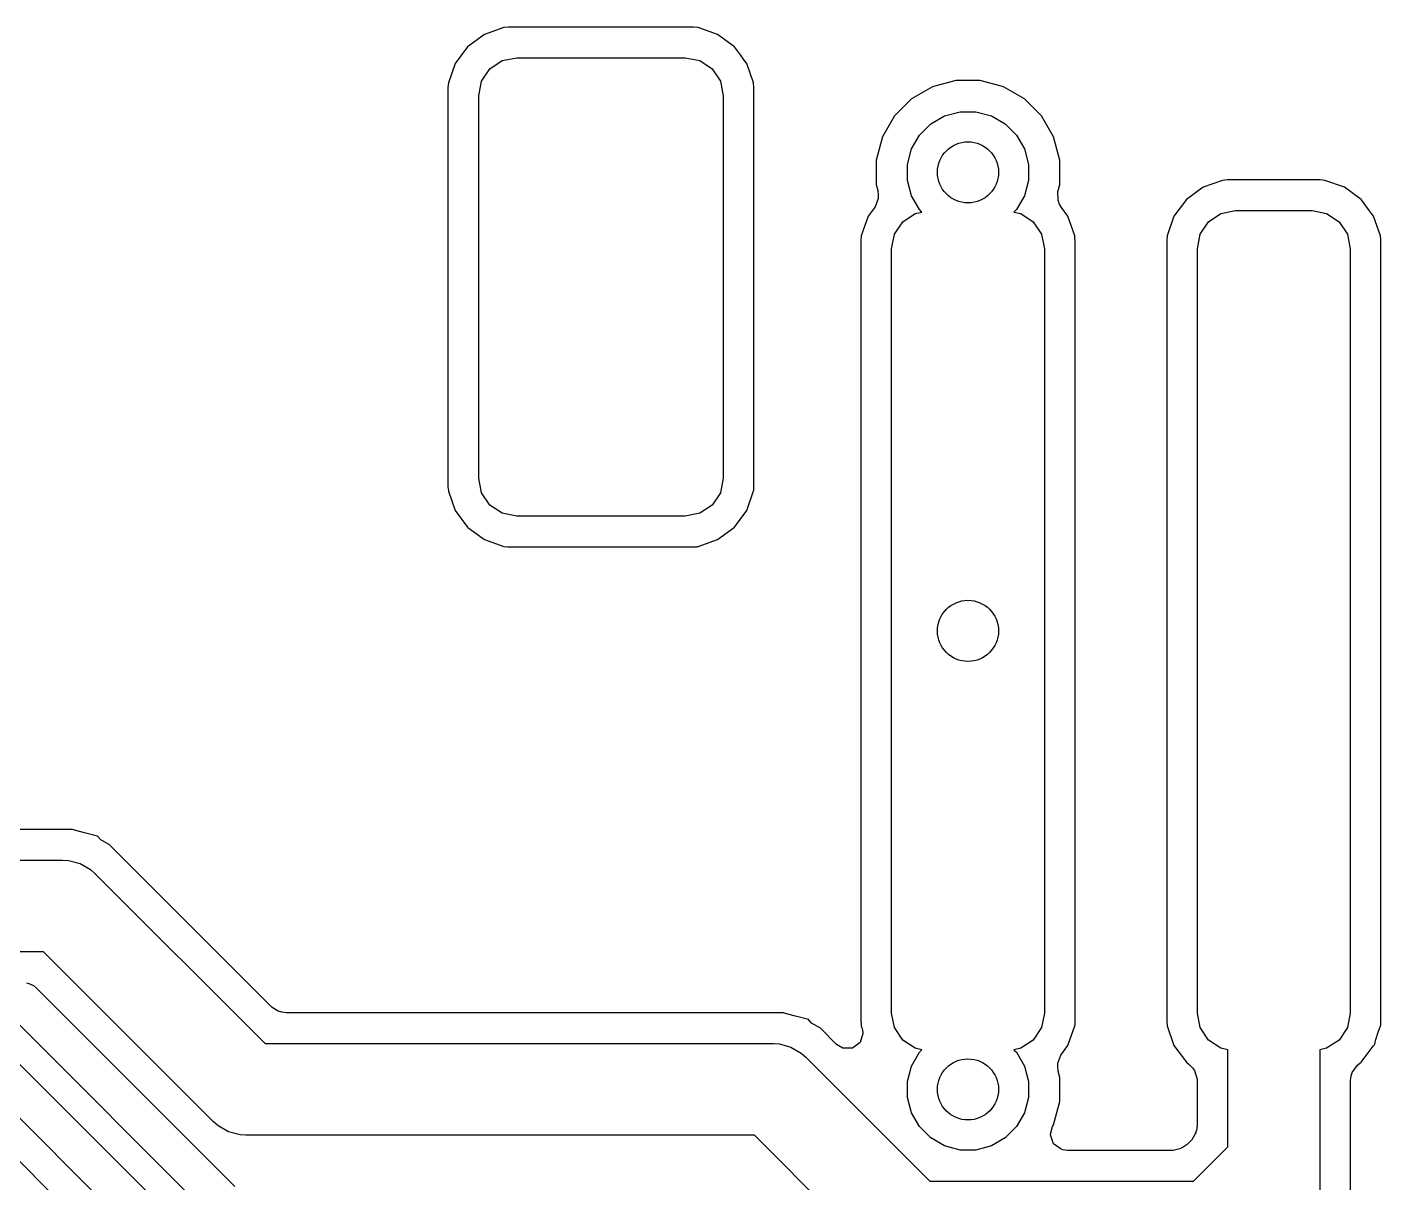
# Model space of a CAD drawing. Header units: inches. Extents: x 0.79 to 7.64, y -5.35 to -0.98.
# Drawn here: x 5.3089 to 5.6575, y -2.839 to -2.5413 of the extents above; entities that cross this region are included whole.
import ezdxf

# ---------------------------------------------------------------- set-up
doc = ezdxf.new("R2010")
doc.units = ezdxf.units.IN
doc.header["$MEASUREMENT"] = 0
doc.layers.add('BLACK', color=250, linetype='CONTINUOUS')

msp = doc.modelspace()

# ---------------------------------------------------------------- linework, layer by layer
at = {"layer": 'BLACK', "linetype": 'CONTINUOUS'}
for p, q in [((5.42666, -2.5432), (5.42236, -2.54637)), ((5.4317, -2.54143), (5.42666, -2.5432)), ((5.4329, -2.54132), (5.4317, -2.54143)), ((5.4317, -2.54143), (5.4317, -2.54143)), ((5.4317, -2.54143), (5.4317, -2.54143)), ((5.48048, -2.54132), (5.4329, -2.54132)), ((5.4329, -2.54132), (5.4329, -2.54132)), ((5.4329, -2.54132), (5.4329, -2.54132)), ((5.48168, -2.54143), (5.48048, -2.54132)), ((5.48048, -2.54132), (5.48048, -2.54132)), ((5.48048, -2.54132), (5.48048, -2.54132)), ((5.48673, -2.5432), (5.48168, -2.54143)), ((5.48168, -2.54143), (5.48168, -2.54143)), ((5.49103, -2.54637), (5.48673, -2.5432)), ((5.42236, -2.54637), (5.41918, -2.55067)), ((5.42236, -2.54637), (5.42236, -2.54637)), ((5.49104, -2.54638), (5.49103, -2.54637)), ((5.49108, -2.54645), (5.49104, -2.54638)), ((5.4926, -2.5485), (5.49108, -2.54645)), ((5.41918, -2.55067), (5.41742, -2.55572)), ((5.42808, -2.5521), (5.43127, -2.54996)), ((5.43127, -2.54996), (5.43504, -2.54921)), ((5.43504, -2.54921), (5.47835, -2.54921)), ((5.47835, -2.54921), (5.48211, -2.54996)), ((5.48211, -2.54996), (5.48531, -2.5521)), ((5.49357, -2.54982), (5.4926, -2.5485)), ((5.4942, -2.55067), (5.49357, -2.54982)), ((5.49597, -2.55572), (5.4942, -2.55067)), ((5.4942, -2.55067), (5.4942, -2.55067)), ((5.42595, -2.55529), (5.42808, -2.5521)), ((5.48531, -2.5521), (5.48744, -2.55529)), ((5.41742, -2.55572), (5.4173, -2.55692)), ((5.4173, -2.55692), (5.4173, -2.65962)), ((5.41742, -2.55572), (5.41742, -2.55572)), ((5.41742, -2.55572), (5.41742, -2.55572)), ((5.4252, -2.55906), (5.42595, -2.55529)), ((5.48744, -2.55529), (5.48819, -2.55906)), ((5.49598, -2.55579), (5.49597, -2.55572)), ((5.49597, -2.55572), (5.49597, -2.55572)), ((5.49599, -2.5559), (5.49598, -2.55579)), ((5.49606, -2.55665), (5.49599, -2.5559)), ((5.49608, -2.5568), (5.49606, -2.55665)), ((5.49608, -2.6606), (5.49608, -2.5568)), ((5.54206, -2.55671), (5.53666, -2.55982)), ((5.54807, -2.5551), (5.54206, -2.55671)), ((5.55429, -2.5551), (5.54807, -2.5551)), ((5.54807, -2.5551), (5.54807, -2.5551)), ((5.56031, -2.55671), (5.55429, -2.5551)), ((5.55429, -2.5551), (5.55429, -2.5551)), ((5.5657, -2.55982), (5.56031, -2.55671)), ((5.4252, -2.65748), (5.4252, -2.55906)), ((5.48819, -2.55906), (5.48819, -2.65748)), ((5.53666, -2.55982), (5.53226, -2.56422)), ((5.5701, -2.56422), (5.5657, -2.55982)), ((5.53226, -2.56422), (5.52915, -2.56961)), ((5.54159, -2.56625), (5.54515, -2.56419)), ((5.54515, -2.56419), (5.54913, -2.56313)), ((5.54913, -2.56313), (5.55324, -2.56313)), ((5.55324, -2.56313), (5.55721, -2.56419)), ((5.55721, -2.56419), (5.56077, -2.56625)), ((5.57321, -2.56961), (5.5701, -2.56422)), ((5.53869, -2.56915), (5.54159, -2.56625)), ((5.56077, -2.56625), (5.56367, -2.56915)), ((5.52915, -2.56961), (5.52754, -2.57563)), ((5.53663, -2.57271), (5.53869, -2.56915)), ((5.56367, -2.56915), (5.56573, -2.57271)), ((5.57482, -2.57563), (5.57321, -2.56961)), ((5.52754, -2.57563), (5.52754, -2.58185)), ((5.53557, -2.57668), (5.53663, -2.57271)), ((5.56573, -2.57271), (5.56679, -2.57668)), ((5.57482, -2.58185), (5.57482, -2.57563)), ((5.53557, -2.5808), (5.53557, -2.57668)), ((5.56679, -2.57668), (5.56679, -2.5808)), ((5.52754, -2.58185), (5.52754, -2.58185)), ((5.52754, -2.58185), (5.52796, -2.58341)), ((5.53663, -2.58477), (5.53557, -2.5808)), ((5.56679, -2.5808), (5.56573, -2.58477)), ((5.57448, -2.58314), (5.57482, -2.58185)), ((5.6117, -2.58257), (5.6074, -2.58574)), ((5.61674, -2.5808), (5.6117, -2.58257)), ((5.61794, -2.58069), (5.61674, -2.5808)), ((5.61674, -2.5808), (5.61674, -2.5808)), ((5.61674, -2.5808), (5.61674, -2.5808)), ((5.6419, -2.58069), (5.61794, -2.58069)), ((5.61794, -2.58069), (5.61794, -2.58069)), ((5.61794, -2.58069), (5.61794, -2.58069)), ((5.6431, -2.5808), (5.6419, -2.58069)), ((5.6419, -2.58069), (5.6419, -2.58069)), ((5.6419, -2.58069), (5.6419, -2.58069)), ((5.64815, -2.58257), (5.6431, -2.5808)), ((5.6431, -2.5808), (5.6431, -2.5808)), ((5.65245, -2.58574), (5.64815, -2.58257)), ((5.52804, -2.58549), (5.52728, -2.5876)), ((5.52796, -2.58341), (5.52808, -2.58462)), ((5.52808, -2.58462), (5.52804, -2.58549)), ((5.53869, -2.58833), (5.53663, -2.58477)), ((5.56573, -2.58477), (5.56367, -2.58833)), ((5.57434, -2.58367), (5.57448, -2.58314)), ((5.5744, -2.58591), (5.57434, -2.58367)), ((5.57457, -2.58641), (5.5744, -2.58591)), ((5.57468, -2.58674), (5.57457, -2.58641)), ((5.6074, -2.58574), (5.60422, -2.59004)), ((5.6074, -2.58574), (5.6074, -2.58574)), ((5.65245, -2.58575), (5.65245, -2.58574)), ((5.6525, -2.58582), (5.65245, -2.58575)), ((5.65458, -2.58863), (5.6525, -2.58582)), ((5.52728, -2.5876), (5.52548, -2.59004)), ((5.53438, -2.59147), (5.53757, -2.58933)), ((5.53757, -2.58933), (5.53934, -2.58898)), ((5.53934, -2.58898), (5.53869, -2.58833)), ((5.56367, -2.58833), (5.56302, -2.58898)), ((5.56302, -2.58898), (5.56479, -2.58933)), ((5.56479, -2.58933), (5.56798, -2.59147)), ((5.57524, -2.58782), (5.57468, -2.58674)), ((5.57688, -2.59004), (5.57524, -2.58782)), ((5.61312, -2.59147), (5.61631, -2.58933)), ((5.61631, -2.58933), (5.62008, -2.58858)), ((5.62008, -2.58858), (5.63976, -2.58858)), ((5.63976, -2.58858), (5.64353, -2.58933)), ((5.64353, -2.58933), (5.64672, -2.59147)), ((5.65562, -2.59004), (5.65458, -2.58863)), ((5.65458, -2.58863), (5.65458, -2.58863)), ((5.52548, -2.59004), (5.52371, -2.59509)), ((5.52548, -2.59004), (5.52548, -2.59004)), ((5.52548, -2.59004), (5.52548, -2.59004)), ((5.53225, -2.59466), (5.53438, -2.59147)), ((5.56798, -2.59147), (5.57012, -2.59466)), ((5.57865, -2.59509), (5.57688, -2.59004)), ((5.57688, -2.59004), (5.57688, -2.59004)), ((5.60422, -2.59004), (5.60245, -2.59509)), ((5.61099, -2.59466), (5.61312, -2.59147)), ((5.64672, -2.59147), (5.64886, -2.59466)), ((5.65739, -2.59509), (5.65562, -2.59004)), ((5.52371, -2.59509), (5.5236, -2.59629)), ((5.5236, -2.59629), (5.5236, -2.79741)), ((5.52371, -2.59509), (5.52371, -2.59509)), ((5.52371, -2.59509), (5.52371, -2.59509)), ((5.5315, -2.59843), (5.53225, -2.59466)), ((5.57012, -2.59466), (5.57087, -2.59843)), ((5.57873, -2.59602), (5.57865, -2.59509)), ((5.57865, -2.59509), (5.57865, -2.59509)), ((5.57876, -2.59617), (5.57873, -2.59602)), ((5.57876, -2.79839), (5.57876, -2.59617)), ((5.60245, -2.59509), (5.60234, -2.59629)), ((5.60234, -2.59629), (5.60234, -2.79741)), ((5.60245, -2.59509), (5.60245, -2.59509)), ((5.60245, -2.59509), (5.60245, -2.59509)), ((5.61024, -2.59843), (5.61099, -2.59466)), ((5.64886, -2.59466), (5.64961, -2.59843)), ((5.65747, -2.59602), (5.65739, -2.59509)), ((5.65739, -2.59509), (5.65739, -2.59509)), ((5.6575, -2.59617), (5.65747, -2.59602)), ((5.6575, -2.79839), (5.6575, -2.59617)), ((5.5315, -2.79528), (5.5315, -2.59843)), ((5.57087, -2.59843), (5.57087, -2.79528)), ((5.61024, -2.79528), (5.61024, -2.59843)), ((5.64961, -2.59843), (5.64961, -2.79528)), ((5.42595, -2.66125), (5.4252, -2.65748)), ((5.48819, -2.65748), (5.48744, -2.66125)), ((5.4173, -2.65962), (5.41742, -2.66081)), ((5.41742, -2.66081), (5.41742, -2.66082)), ((5.41742, -2.66082), (5.41742, -2.66082)), ((5.41742, -2.66082), (5.41918, -2.66586)), ((5.42808, -2.66444), (5.42595, -2.66125)), ((5.48744, -2.66125), (5.48531, -2.66444)), ((5.4942, -2.66586), (5.49597, -2.66081)), ((5.49597, -2.66081), (5.49602, -2.66058)), ((5.49597, -2.66081), (5.49597, -2.66081)), ((5.49602, -2.66058), (5.49608, -2.6606)), ((5.41918, -2.66586), (5.42232, -2.67012)), ((5.43127, -2.66657), (5.42808, -2.66444)), ((5.43504, -2.66732), (5.43127, -2.66657)), ((5.48211, -2.66657), (5.47835, -2.66732)), ((5.48531, -2.66444), (5.48211, -2.66657)), ((5.49103, -2.67016), (5.4942, -2.66586)), ((5.47835, -2.66732), (5.43504, -2.66732)), ((5.42232, -2.67012), (5.42232, -2.67012)), ((5.42232, -2.67012), (5.42236, -2.67016)), ((5.42236, -2.67016), (5.42236, -2.67016)), ((5.42236, -2.67016), (5.42236, -2.67016)), ((5.42236, -2.67016), (5.42236, -2.67016)), ((5.42236, -2.67016), (5.42236, -2.67016)), ((5.42236, -2.67016), (5.42238, -2.67018)), ((5.42238, -2.67018), (5.42239, -2.67019)), ((5.42239, -2.67019), (5.42243, -2.67022)), ((5.42243, -2.67022), (5.42395, -2.67134)), ((5.42395, -2.67134), (5.42666, -2.67334)), ((5.42666, -2.67334), (5.42666, -2.67334)), ((5.42666, -2.67334), (5.42666, -2.67334)), ((5.42666, -2.67334), (5.42669, -2.67335)), ((5.42669, -2.67335), (5.4317, -2.6751)), ((5.48168, -2.6751), (5.48673, -2.67334)), ((5.48673, -2.67334), (5.49103, -2.67016)), ((5.4317, -2.6751), (5.43263, -2.67519)), ((5.43263, -2.67519), (5.43279, -2.67522)), ((5.43279, -2.67522), (5.48048, -2.67522)), ((5.48048, -2.67522), (5.48144, -2.67522)), ((5.48144, -2.67522), (5.48146, -2.67521)), ((5.48145, -2.67515), (5.48168, -2.6751)), ((5.48146, -2.67521), (5.48145, -2.67515)), ((5.48168, -2.6751), (5.48168, -2.6751)), ((5.32064, -2.74801), (4.89371, -2.74801)), ((5.32147, -2.74823), (5.32064, -2.74801)), ((5.32064, -2.74801), (5.32064, -2.74801)), ((5.32371, -2.74883), (5.32147, -2.74823)), ((5.32708, -2.74974), (5.32371, -2.74883)), ((5.32371, -2.74883), (5.32371, -2.74883)), ((5.32791, -2.75066), (5.32708, -2.74974)), ((5.33015, -2.75195), (5.32791, -2.75066)), ((5.34626, -2.76806), (5.33015, -2.75195)), ((5.33015, -2.75195), (5.33015, -2.75195)), ((5.33015, -2.75195), (5.33015, -2.75195)), ((4.8963, -2.75591), (5.31805, -2.75591)), ((5.31805, -2.75591), (5.31959, -2.75601)), ((5.31959, -2.75601), (5.32257, -2.7568)), ((5.32257, -2.7568), (5.32524, -2.75835)), ((5.32524, -2.75835), (5.3264, -2.75936)), ((5.3264, -2.75936), (5.37019, -2.80315)), ((5.37202, -2.79382), (5.34626, -2.76806)), ((5.31316, -2.77953), (4.9012, -2.77953)), ((5.35694, -2.82331), (5.31316, -2.77953)), ((5.30882, -2.7875), (5.30934, -2.78771)), ((5.30934, -2.78771), (5.31059, -2.78823)), ((5.31059, -2.78823), (5.31059, -2.78823)), ((5.31059, -2.78823), (5.31134, -2.78884)), ((5.31134, -2.78884), (5.36244, -2.83995)), ((5.37357, -2.79477), (5.37202, -2.79382)), ((5.37448, -2.79507), (5.37357, -2.79477)), ((5.37569, -2.79526), (5.37448, -2.79507)), ((5.50367, -2.79526), (5.37569, -2.79526)), ((5.50449, -2.79548), (5.50367, -2.79526)), ((5.50367, -2.79526), (5.50367, -2.79526)), ((5.50673, -2.79608), (5.50449, -2.79548)), ((5.53225, -2.79904), (5.5315, -2.79528)), ((5.57087, -2.79528), (5.57012, -2.79904)), ((5.61099, -2.79904), (5.61024, -2.79528)), ((5.64961, -2.79528), (5.64886, -2.79904)), ((5.35692, -2.84835), (5.30582, -2.79724)), ((5.5101, -2.79698), (5.50673, -2.79608)), ((5.50673, -2.79608), (5.50673, -2.79608)), ((5.51093, -2.7979), (5.5101, -2.79698)), ((5.51317, -2.79919), (5.51093, -2.7979)), ((5.5236, -2.79741), (5.52367, -2.79818)), ((5.52367, -2.79818), (5.52371, -2.79861)), ((5.52371, -2.79861), (5.52371, -2.79861)), ((5.52371, -2.79861), (5.52371, -2.79861)), ((5.52371, -2.79861), (5.52387, -2.79906)), ((5.53438, -2.80224), (5.53225, -2.79904)), ((5.57012, -2.79904), (5.56798, -2.80224)), ((5.57688, -2.80366), (5.57865, -2.79861)), ((5.57865, -2.79861), (5.5787, -2.79838)), ((5.57865, -2.79861), (5.57865, -2.79861)), ((5.5787, -2.79838), (5.57876, -2.79839)), ((5.60234, -2.79741), (5.60245, -2.79861)), ((5.60245, -2.79861), (5.60245, -2.79861)), ((5.60245, -2.79861), (5.60245, -2.79861)), ((5.60245, -2.79861), (5.60422, -2.80366)), ((5.61312, -2.80224), (5.61099, -2.79904)), ((5.64886, -2.79904), (5.64672, -2.80224)), ((5.65682, -2.80023), (5.65739, -2.79861)), ((5.65739, -2.79861), (5.65744, -2.79838)), ((5.65739, -2.79861), (5.65739, -2.79861)), ((5.65744, -2.79838), (5.6575, -2.79839)), ((5.51734, -2.80337), (5.51317, -2.79919)), ((5.52409, -2.80055), (5.52339, -2.80286)), ((5.52387, -2.79906), (5.52392, -2.79928)), ((5.52392, -2.79928), (5.52392, -2.79933)), ((5.52392, -2.79933), (5.52408, -2.80023)), ((5.52408, -2.80023), (5.52409, -2.80055)), ((5.53757, -2.80437), (5.53438, -2.80224)), ((5.56798, -2.80224), (5.56479, -2.80437)), ((5.61631, -2.80437), (5.61312, -2.80224)), ((5.64672, -2.80224), (5.64353, -2.80437)), ((5.656, -2.80276), (5.65617, -2.80209)), ((5.65617, -2.80209), (5.65682, -2.80023)), ((5.30433, -2.80577), (5.36422, -2.86566)), ((5.37019, -2.80315), (5.50107, -2.80315)), ((5.50107, -2.80315), (5.50261, -2.80325)), ((5.50261, -2.80325), (5.50559, -2.80405)), ((5.50559, -2.80405), (5.50826, -2.80559)), ((5.50826, -2.80559), (5.50942, -2.80661)), ((5.51898, -2.80434), (5.51734, -2.80337)), ((5.51907, -2.80437), (5.51898, -2.80434)), ((5.52148, -2.80432), (5.51907, -2.80437)), ((5.52339, -2.80286), (5.52148, -2.80432)), ((5.53663, -2.80893), (5.53869, -2.80537)), ((5.53934, -2.80472), (5.53757, -2.80437)), ((5.53869, -2.80537), (5.53934, -2.80472)), ((5.56479, -2.80437), (5.56302, -2.80472)), ((5.56302, -2.80472), (5.56367, -2.80537)), ((5.56367, -2.80537), (5.56573, -2.80893)), ((5.57508, -2.8061), (5.57688, -2.80366)), ((5.60422, -2.80366), (5.60422, -2.80366)), ((5.60422, -2.80366), (5.6074, -2.80796)), ((5.61811, -2.80473), (5.61631, -2.80437)), ((5.61811, -2.82975), (5.61811, -2.80473)), ((5.64353, -2.80437), (5.64173, -2.80473)), ((5.64173, -2.80473), (5.64173, -2.83465)), ((5.65245, -2.80796), (5.65552, -2.80379)), ((5.65552, -2.80379), (5.65573, -2.80353)), ((5.65573, -2.80353), (5.65587, -2.80338)), ((5.65587, -2.80338), (5.65597, -2.80318)), ((5.65597, -2.80318), (5.65605, -2.80308)), ((5.65605, -2.80308), (5.656, -2.80276)), ((5.50942, -2.80661), (5.5414, -2.83858)), ((5.53557, -2.81291), (5.53663, -2.80893)), ((5.56573, -2.80893), (5.56679, -2.81291)), ((5.57428, -2.80908), (5.57432, -2.80821)), ((5.57441, -2.81029), (5.57428, -2.80908)), ((5.57432, -2.80821), (5.57508, -2.8061)), ((5.6074, -2.80796), (5.60814, -2.80851)), ((5.60814, -2.80851), (5.60899, -2.80937)), ((5.60899, -2.80937), (5.60949, -2.81007)), ((5.65008, -2.81061), (5.65147, -2.80868)), ((5.65147, -2.80868), (5.65218, -2.80815)), ((5.65218, -2.80815), (5.6524, -2.80802)), ((5.6524, -2.80802), (5.65245, -2.80796)), ((5.65245, -2.80796), (5.65245, -2.80796)), ((5.65245, -2.80796), (5.65245, -2.80796)), ((5.65245, -2.80796), (5.65245, -2.80796)), ((5.53557, -2.81702), (5.53557, -2.81291)), ((5.56679, -2.81291), (5.56679, -2.81702)), ((5.57482, -2.81185), (5.57441, -2.81029)), ((5.57482, -2.81807), (5.57482, -2.81185)), ((5.60949, -2.81007), (5.61022, -2.81234)), ((5.61022, -2.81234), (5.61022, -2.82425)), ((5.64963, -2.81263), (5.64982, -2.81142)), ((5.64963, -2.90855), (5.64963, -2.81263)), ((5.64982, -2.81142), (5.64989, -2.8112)), ((5.64989, -2.8112), (5.65008, -2.81061)), ((5.35726, -2.87262), (5.29881, -2.81417)), ((5.53663, -2.82099), (5.53557, -2.81702)), ((5.56679, -2.81702), (5.56573, -2.82099)), ((5.57321, -2.82409), (5.57482, -2.81807)), ((5.3581, -2.82433), (5.35694, -2.82331)), ((5.53869, -2.82455), (5.53663, -2.82099)), ((5.56573, -2.82099), (5.56367, -2.82455)), ((5.29698, -2.82351), (5.3429, -2.86943)), ((5.36077, -2.82587), (5.3581, -2.82433)), ((5.36375, -2.82667), (5.36077, -2.82587)), ((5.36529, -2.82677), (5.36375, -2.82667)), ((5.49618, -2.82677), (5.36529, -2.82677)), ((5.52469, -2.85529), (5.49618, -2.82677)), ((5.54159, -2.82745), (5.53869, -2.82455)), ((5.56367, -2.82455), (5.56077, -2.82745)), ((5.57244, -2.82646), (5.57297, -2.82451)), ((5.57244, -2.82665), (5.57244, -2.82646)), ((5.57319, -2.82894), (5.57244, -2.82665)), ((5.57297, -2.82451), (5.57321, -2.82409)), ((5.60969, -2.82643), (5.60878, -2.82792)), ((5.6097, -2.82643), (5.60969, -2.82643)), ((5.60971, -2.82641), (5.6097, -2.82643)), ((5.60973, -2.82637), (5.60971, -2.82641)), ((5.60975, -2.82629), (5.60973, -2.82637)), ((5.60981, -2.82615), (5.60975, -2.82629)), ((5.60994, -2.8256), (5.60979, -2.82614)), ((5.60979, -2.82614), (5.60981, -2.82615)), ((5.60998, -2.82561), (5.60994, -2.8256)), ((5.61003, -2.82546), (5.60998, -2.82561)), ((5.61009, -2.82508), (5.61003, -2.82546)), ((5.61014, -2.82488), (5.61009, -2.82508)), ((5.61022, -2.82425), (5.61014, -2.82471)), ((5.61014, -2.82471), (5.61016, -2.82471)), ((5.61016, -2.82471), (5.61014, -2.82488)), ((5.54515, -2.82951), (5.54159, -2.82745)), ((5.54913, -2.83057), (5.54515, -2.82951)), ((5.55721, -2.82951), (5.55324, -2.83057)), ((5.56077, -2.82745), (5.55721, -2.82951)), ((5.57514, -2.83036), (5.57319, -2.82894)), ((5.57556, -2.8305), (5.57514, -2.83036)), ((5.60575, -2.83026), (5.60398, -2.83069)), ((5.6066, -2.82983), (5.60575, -2.83026)), ((5.60759, -2.82911), (5.6066, -2.82983)), ((5.60878, -2.82792), (5.60759, -2.82911)), ((5.60928, -2.83858), (5.61811, -2.82975)), ((5.55324, -2.83057), (5.54913, -2.83057)), ((5.57677, -2.83069), (5.57556, -2.8305)), ((5.60398, -2.83069), (5.57677, -2.83069)), ((5.64173, -2.83465), (5.64173, -2.91845)), ((5.5414, -2.83858), (5.60928, -2.83858))]:
    msp.add_line(p, q, dxfattribs=at)
at = {"layer": 'BLACK'}
for centre in [(5.55118, -2.57874), (5.55118, -2.69685), (5.55118, -2.81496)]:
    msp.add_circle(centre, 0.00787, dxfattribs=at)
at = {"layer": 'WHITE'}
for centre in [(5.55118, -2.57874), (5.55118, -2.69685), (5.55118, -2.81496)]:
    msp.add_circle(centre, 0.00787, dxfattribs=at)

doc.saveas('drawing.dxf')
